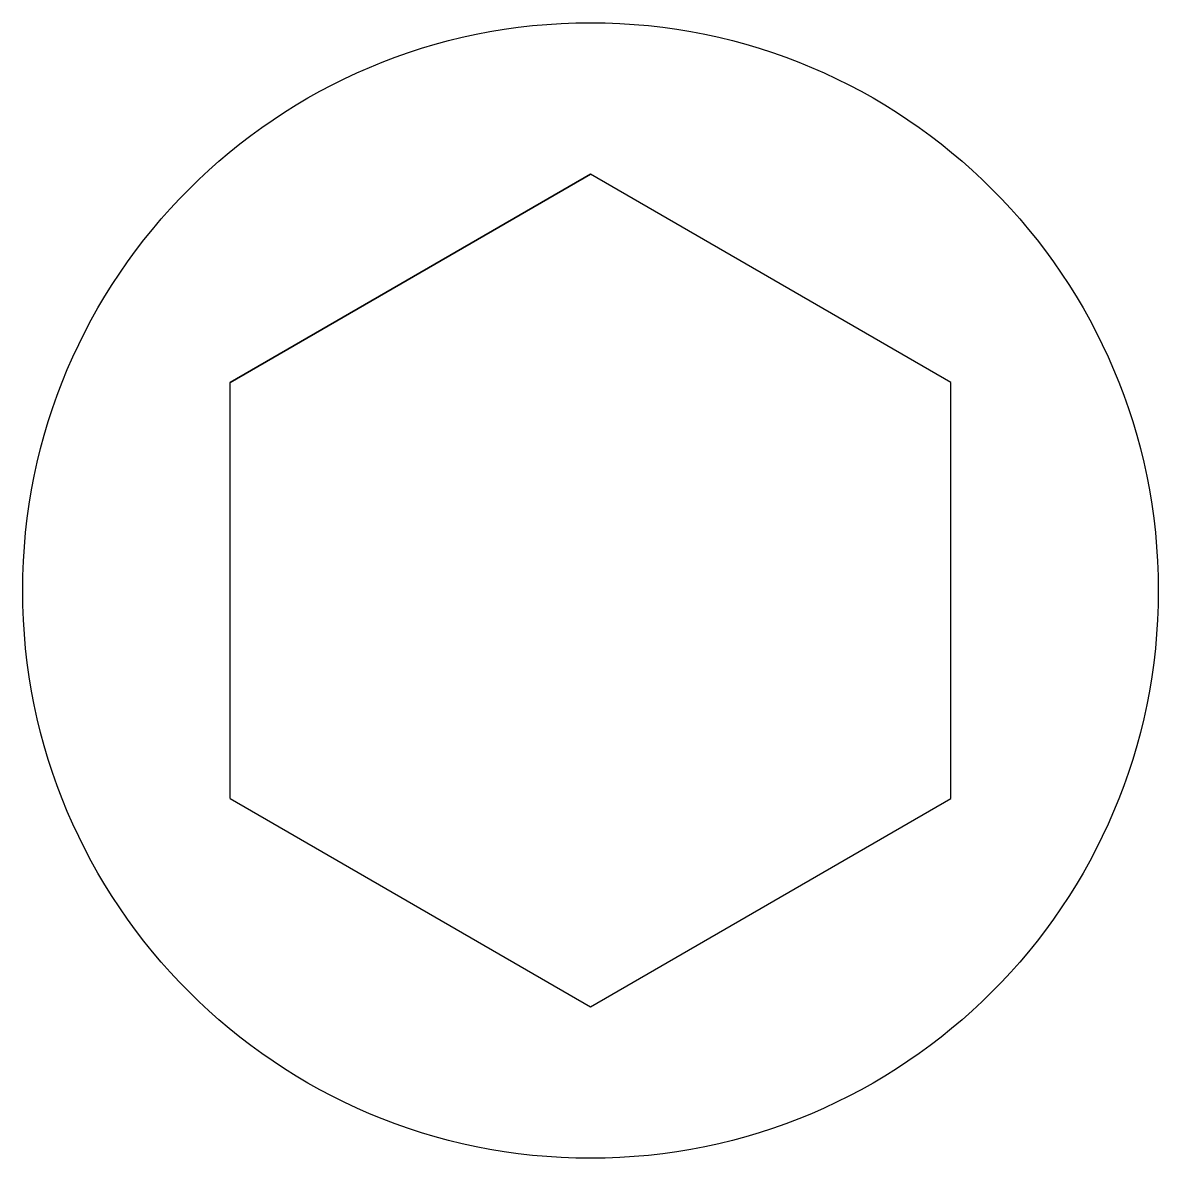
# Model space of a CAD drawing. Header units: millimetres. Extents: x -304 to -254, y -123.8 to -73.8.
import ezdxf

# ---------------------------------------------------------------- set-up
doc = ezdxf.new("R2010")
doc.units = ezdxf.units.MM
doc.layers.get('0').update_dxf_attribs({"linetype": 'CONTINUOUS'})

msp = doc.modelspace()

# ---------------------------------------------------------------- linework, layer by layer
for p, q in [((-294.854, -89.628), (-278.985, -80.466)), ((-278.985, -80.466), (-294.854, -89.628)), ((-263.115, -89.628), (-278.985, -80.466)), ((-294.854, -107.953), (-294.854, -89.628)), ((-263.115, -107.953), (-263.115, -89.628)), ((-294.854, -107.953), (-278.985, -117.116)), ((-278.985, -117.116), (-263.115, -107.953))]:
    msp.add_line(p, q)
msp.add_circle((-278.985, -98.791), 25)

doc.saveas('drawing.dxf')
